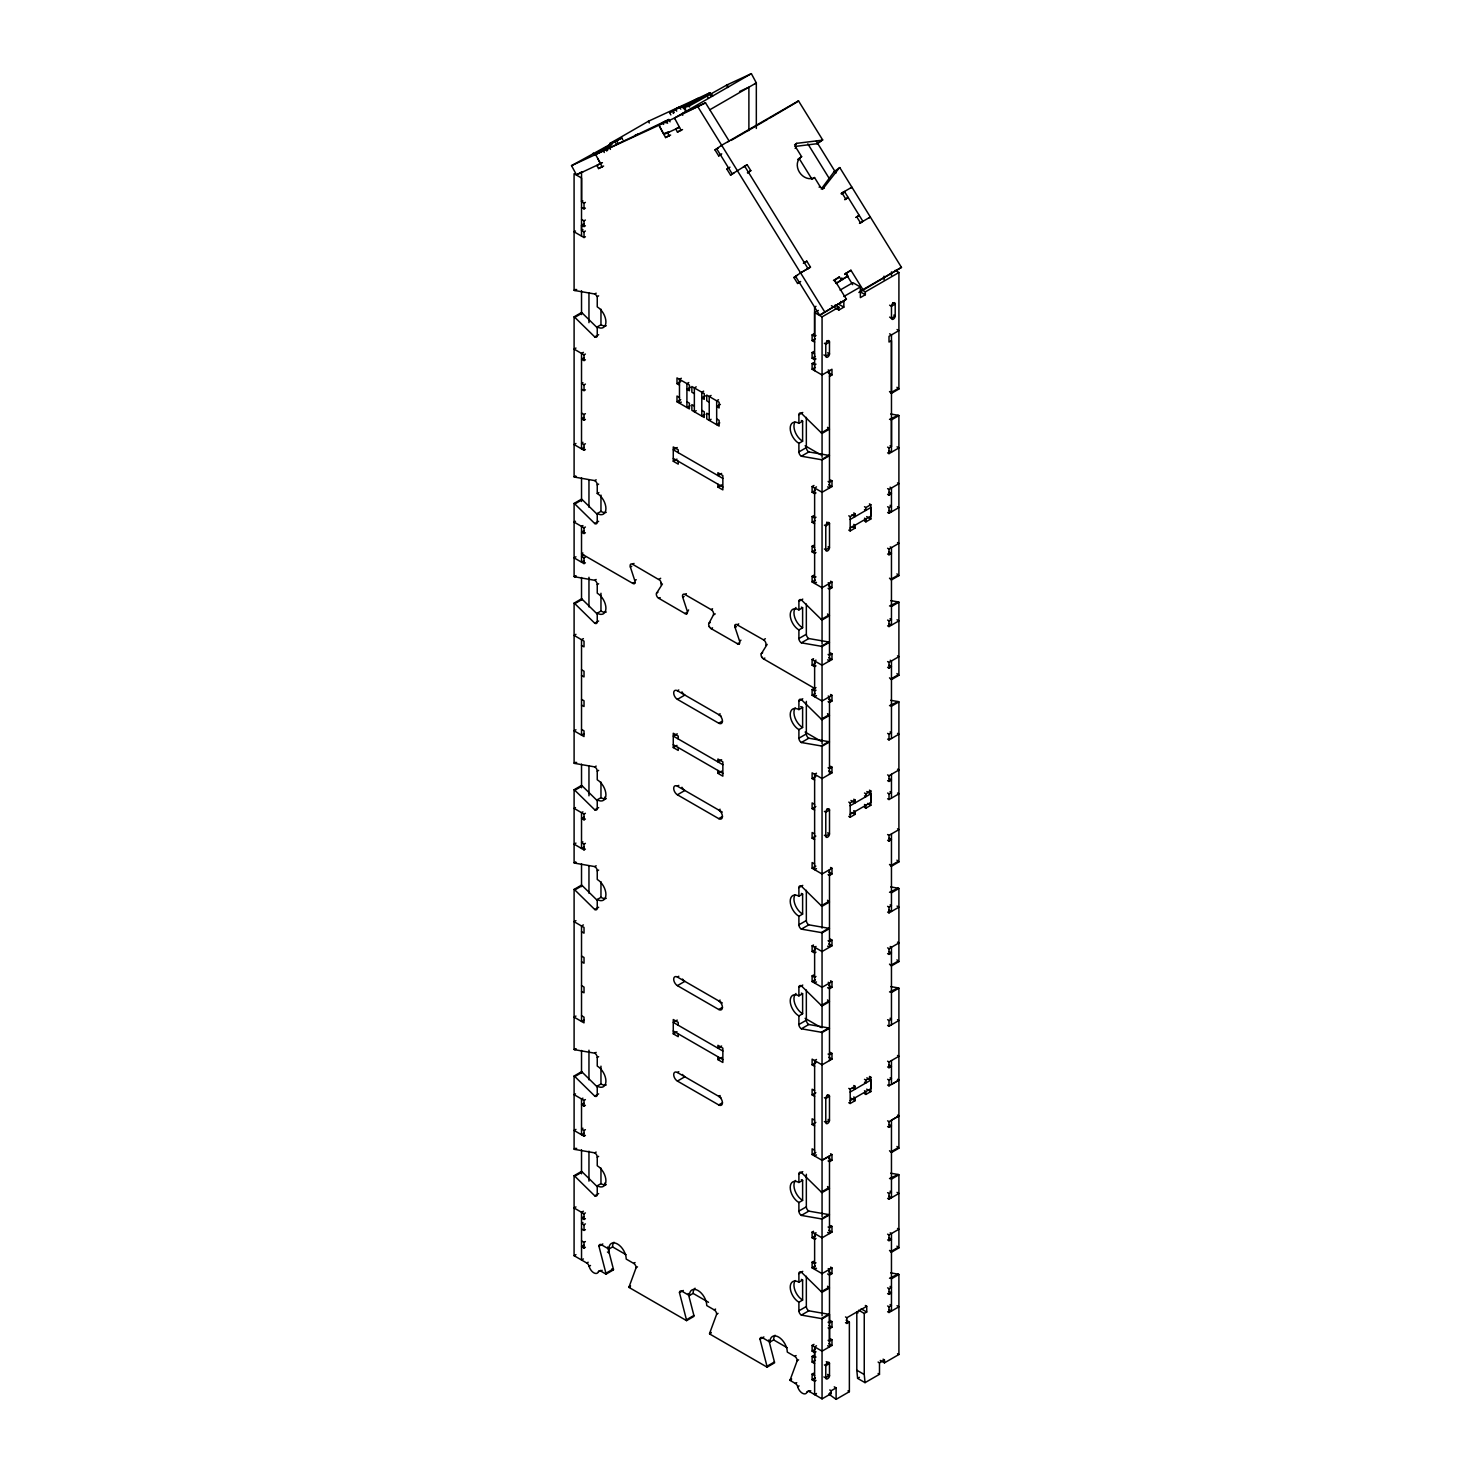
<?xml version="1.0" encoding="UTF-8"?>
<svg xmlns="http://www.w3.org/2000/svg" width="1473" height="1473" viewBox="0 0 1473 1473"><rect width="100%" height="100%" fill="white"/><g stroke="black" fill="none" stroke-linecap="round" stroke-linejoin="round"><path stroke-width="1.5" d="M597.209 1186.612L582.258 1171.937A3.498 2.025 60 0 0 581.54 1171.403L574.102 1175.693L574.083 1255.696L586.77 1263.024A3.498 2.025 60 0 1 589.108 1266.283A7.015 4.051 60 0 0 593.785 1272.801A7.015 4.051 60 0 0 598.461 1271.678A3.498 2.025 60 0 1 600.8 1271.125L602.181 1270.315M585.407 231.022L584.026 231.813L581.54 230.396L581.54 225.148L583.86 223.804M585.407 202.39L584.026 203.182L581.54 201.764L581.54 172.562L582.94 171.752M814.624 1363.556L812.12 1362.12L812.12 1356.394L814.606 1357.83L814.606 1352.582L815.987 1351.772M814.624 342.049L812.12 340.613L812.12 334.887L814.606 336.323L814.606 307.121L815.987 306.31M827.623 1345.77L829.483 1346.856L829.483 1314.542L822.044 1318.851L822.063 1398.871L831.159 1393.624L831.159 1390.77L836.112 1387.897L836.112 1399.35L828.673 1393.974M889.508 578.171L890.742 579.386A3.498 2.025 60 0 0 891.46 579.92L898.898 575.63L898.898 415.589L891.46 419.897L891.46 452.193L888.974 450.756M895.197 270.351L898.917 272.505L898.898 389.019L891.46 393.309L891.478 334.905L889.618 333.819M734.861 625.951L734.861 625.951A3.646 2.099 60 0 1 734.935 625.454L734.972 625.289M761.909 657.289A3.59 2.062 60 0 1 761.578 656.719L761.21 655.743A3.498 2.025 60 0 1 761.044 654.215L767.157 644.382M686.584 613.799A3.406 1.97 60 0 0 686.915 613.615L687.431 612.621A3.498 2.025 60 0 0 687.449 611.718L682.736 597.265A3.498 2.025 60 0 1 684.522 594.245L711.625 609.896A3.498 2.025 60 0 1 713.411 614.959L708.752 623.668A3.498 2.025 60 0 0 710.851 628.455L738.102 644.088A3.498 2.025 60 0 0 739.741 641.565L735.082 627.48A3.498 2.025 60 0 1 736.279 624.349L763.971 640.111A3.498 2.025 60 0 1 765.757 645.192M687.081 613.431L686.915 613.615A3.498 2.025 60 0 1 685.295 613.707L658.026 597.854A3.498 2.025 60 0 1 656.406 593.453L662.445 583.934M688.222 1293.478L693.893 1315.463A3.498 2.025 60 0 1 694.004 1316.346L686.565 1320.637L629.045 1287.439A3.498 2.025 60 0 1 629.137 1286.684L636.133 1267.664L637.514 1266.854M768.759 1339.97L774.43 1361.973A3.498 2.025 60 0 1 774.54 1362.838L767.102 1367.147L709.581 1333.93A3.498 2.025 60 0 1 709.673 1333.175L716.67 1314.174L718.051 1313.364M810.758 1390.733L809.377 1391.543A3.498 2.025 60 0 0 807.038 1392.114A7.015 4.051 60 0 1 802.362 1393.219A7.015 4.051 60 0 1 797.685 1386.701A3.498 2.025 60 0 0 795.346 1383.442L790.117 1380.422A3.498 2.025 60 0 1 790.228 1379.667L797.206 1360.665L798.605 1359.855M634.881 582.977L634.734 583.198A3.462 2.007 60 0 1 634.108 583.621M821.234 189.06L834.16 171.641A3.498 2.854 54.8 0 1 834.786 171.107M822.505 189.354L839.131 168.125A3.498 2.854 54.8 0 1 839.776 167.591L901.476 267.386L860.361 291.746M722.101 144.98L715.013 149.915L718.695 155.88L721.733 153.892M732.652 173.63L730.571 175.103L726.889 169.137L728.546 167.959M727.828 141.831L729.08 140.948L705.512 102.834L681.944 113.734L682.772 115.281M796.009 102.631L769.514 118.245M796.322 102.41L798.495 100.864L822.671 139.935L817.681 143.452A3.498 2.854 54.8 0 1 816.907 143.728L794.904 146.471M743.405 167.001L744.638 166.118L807.977 268.528L806.725 269.412M744.638 166.449L747.124 164.7L750.807 170.647L747.695 172.838M747.4 172.746L750.807 170.647M794.555 144.888L796.727 143.341L821.879 140.23A3.498 2.854 54.8 0 0 822.671 139.935M795.162 148.423L796.101 147.76A3.498 2.854 54.8 0 1 796.727 143.341M816.907 143.728L821.879 140.23M797.666 159.544A12.281 9.998 54.8 0 1 799.139 158.458L801.625 156.69L796.101 147.76M824.364 188.047A3.498 2.854 54.8 0 1 820.056 186.5L814.532 177.552L812.028 179.301L799.139 158.458M834.16 171.641L839.776 167.591M819.117 187.145L820.056 186.5M841.046 193.589L844.452 191.49L862.883 221.3L860.398 223.049M850.639 188.084L851.891 187.2L841.967 192.926L845.668 198.892L844.729 199.555M845.023 199.647L848.135 197.456L845.668 198.892M855.776 217.415L859.201 215.334L856.402 217.304M859.459 223.38L870.322 216.991L869.07 217.875M803.356 263.225L806.781 261.144L810.463 267.11L807.977 268.859M803.669 263.336L806.781 261.144M800.649 281.49L797.593 283.46L793.91 277.513L800.999 272.56M797.593 283.46L799.25 282.3M833.479 280.459L839.371 276.942L841.212 279.925L836.241 283.442L834.51 280.643M834.399 280.459L839.371 276.942M844.747 274.015L850.934 270.259L862.92 289.629L858.869 292.483M844.729 274.494L850.934 270.259M836.241 283.442L847.822 276.114L845.981 273.131M795.567 276.335L819.632 315.259L846.386 299.185L834.418 279.815M819.632 315.259L846.386 299.185M721.218 145.532L798.495 100.864M800.134 273.113L810.463 267.11M711.33 95.045L710.096 92.725L682.92 107.897L689.806 105.688L727.202 84.826L751.359 73.65L756.33 82.911L756.33 128.464M802.859 271.492L801.938 272.026M804.718 270.406L803.798 270.94M806.578 269.338L805.657 269.872M673.345 113.458L672.572 110.88M674.431 109.812L673.492 110.346M676.291 108.726L675.352 109.278M678.151 107.658L677.212 108.192M602.439 162.693L576.495 174.882L571.524 165.639L621.809 137.983L622.748 139.714M611.166 146.398L609.84 143.525L648.378 121.265L710.096 92.725M595.865 153.358L612.381 143.802M603.635 166.044L602.236 166.854L595.589 154.499L668.852 119.497L670.086 121.817M609.196 147.079L606.729 148.515L607.649 150.246M670.859 114.894L669.626 112.574L679.55 106.848L680.784 109.168M669.626 112.574L675.794 109.444L676.715 111.175M685.608 108.081L684.356 105.761L686.841 104.325L688.094 106.645M684.356 105.761L697.963 98.341L698.902 100.072M665.906 121.191L667.619 123.235M670.638 135.056L665.575 137.56L658.928 125.223L668.852 119.497M751.359 73.65L674.505 118.024L571.524 165.639M576.495 174.882L581.945 171.752M601.536 162.785L596.896 165.473L598.554 168.548L602.236 166.854M682.533 129.569L681.134 130.361L674.505 118.024L705.512 102.834M598.554 168.548L601.794 166.67M663.494 133.712L668.245 131.981M668.981 131.962L667.6 132.773L669.258 135.866M678.574 127.378L675.794 128.98L677.451 132.073L681.134 130.361M709.894 109.72L756.33 82.911L754.82 83.611M665.575 137.56L669.294 135.424M677.451 132.073L681.17 129.919M581.54 201.764L582.94 200.954M581.522 207.472L584.026 208.908L585.407 208.116M581.522 219.403L584.026 220.84L585.407 220.048M731.068 140.432L767.912 119.166M715.013 149.915L718.253 148.037M575.501 231.022L574.102 231.813L584.026 237.54L585.407 236.748M581.54 225.148L584.026 226.566L585.407 225.774M581.54 230.396L582.94 229.585M718.695 155.88L721.015 154.536M726.889 169.137L729.945 167.167M747.124 164.7L732.228 173.924L716.67 148.755M730.571 175.103L734.088 172.857M581.522 236.103L581.522 177.994L574.083 173.704L574.102 290.255L575.501 289.445M574.102 290.255A3.498 2.025 60 0 0 574.82 290.531L576.679 289.463M574.82 290.531L594.761 293.992L596.16 293.182M597.209 327.743L582.258 313.068A3.498 2.025 60 0 0 581.54 312.534L574.102 316.824A3.498 2.025 60 0 1 574.82 317.358L594.761 336.93A3.498 2.025 60 0 0 597.246 335.513L597.246 326.914A12.281 7.089 60 0 0 605.919 321.906A12.281 7.089 60 0 0 597.246 306.881L597.246 296.644L598.646 295.834M574.82 317.358L582.258 313.068M597.246 326.914L600.966 324.778A12.281 7.089 60 0 0 606.268 325.736M841.543 194.031L845.263 191.877M575.943 348.033L574.083 349.119L584.026 354.846L585.407 354.054M594.761 336.93L598.646 334.702M583.382 352.342L581.522 353.41L581.522 448.842L583.989 447.405M583.86 357.81L581.54 359.154L584.026 360.572L585.407 359.78M582.94 382.685L581.54 383.477L584.026 384.913L585.407 384.103M581.54 389.203L584.026 390.64L585.407 389.829M793.91 277.513L797.427 275.267M581.54 413.066L584.026 414.502L585.407 413.692M583.86 417.448L581.54 418.792L584.026 420.228L585.407 419.418M841.212 279.925L847.822 276.114M681.336 378.266L679.476 379.334L679.476 403.197L681.336 402.111M690.634 387.215L686.915 389.351L689.401 390.787L689.401 385.061L676.991 377.898L676.991 383.624L680.71 381.489M840.07 290.107L852.922 282.687L860.361 286.977L860.361 297.62L865.332 294.747L865.332 291.893L898.917 272.505M575.943 443.465L574.083 444.551L584.026 450.278L585.407 449.486M582.94 442.323L581.54 443.134L584.026 444.551L585.407 443.76M688.775 382.557L686.915 383.624L686.915 407.487L690.008 405.701M814.624 370.68L814.624 312.571L818.362 310.416M843.845 296.515L860.361 286.977M862.92 289.629L901.476 267.386M696.213 386.847L694.354 387.933L694.354 411.777L696.213 410.709M814.624 312.571L822.063 316.879L838.874 307.157L838.874 310.03L843.845 307.157L843.845 300.768M679.476 397.471L676.991 396.034L676.991 401.761L680.71 399.606M703.652 391.137L701.792 392.223L701.792 416.067L704.886 414.281M705.512 395.795L701.792 397.949L704.26 399.367L704.26 393.641L691.868 386.497L691.868 392.223L694.354 393.641M812.12 334.887L813.98 333.8M711.091 395.445L709.231 396.513L709.231 420.376L711.091 419.289M814.606 336.323L815.987 335.513M574.102 316.824L574.102 476.865L575.501 476.055M574.102 476.865A3.498 2.025 60 0 0 574.82 477.142L576.201 476.35M812.12 340.613L815.379 338.735M718.529 399.735L716.67 400.803L716.67 424.666L719.763 422.88M720.389 404.394L716.67 406.53L719.137 407.966L719.137 402.239L706.745 395.077L706.745 400.803L709.231 402.239M815.987 358.896L814.606 359.688L812.12 358.27L812.12 352.544L813.98 351.458M574.82 477.142L594.761 480.603L596.16 479.793M812.12 358.27L815.379 356.392M597.209 514.353L582.258 499.678A3.498 2.025 60 0 0 581.54 499.144L574.102 503.435A3.498 2.025 60 0 1 574.82 503.969L594.761 523.541A3.498 2.025 60 0 0 597.246 522.123L597.246 513.525A12.281 7.089 60 0 0 605.919 508.516A12.281 7.089 60 0 0 597.246 493.492L597.246 484.893L598.646 484.101M829.502 376.407L831.969 374.971L831.969 369.244L822.044 374.971L812.12 369.244L812.12 363.518L813.519 362.708M829.502 353.851A2.633 1.51 -60 0 1 827.642 357.074A2.633 1.51 -60 0 1 825.782 356.006L825.782 344.074A2.633 1.51 -60 0 1 827.642 340.852A2.633 1.51 -60 0 1 829.502 341.92L829.465 353.962L825.764 356.116L823.923 354.919M891.478 318.205L895.197 316.051L895.197 303.99A2.633 1.51 -60 0 0 893.338 302.922A2.633 1.51 -60 0 0 891.478 306.145L891.478 318.205L889.618 317.118M815.987 364.144L814.606 364.936L812.12 363.518M574.82 503.969L582.258 499.678M597.246 493.492L598.867 492.553M812.12 369.244L815.379 367.366M677.249 447.516L673.271 449.799L722.856 478.43M678.243 452.671L678.243 449.799L673.271 446.945L673.271 461.252L676.991 459.116M575.501 521.295L574.083 522.086L584.026 527.813L585.407 527.021M597.246 513.525L600.966 511.389A12.281 7.089 60 0 0 606.268 512.346M582.921 525.566L581.522 526.377L581.522 562.17L583.989 560.734M594.761 523.541L598.646 521.313M583.86 530.777L581.54 532.121L584.026 533.539L585.407 532.747M801.367 456.225L808.806 451.935L828.765 455.378A3.517 2.025 60 0 1 829.483 455.673L822.044 459.963A3.517 2.025 60 0 0 821.326 459.686L801.367 456.225A3.498 2.025 60 0 1 798.9 451.935L798.9 443.336A12.281 7.089 60 0 1 790.209 428.312A12.281 7.089 60 0 1 798.9 423.303L798.9 414.705L802.767 412.477M798.9 423.303L802.619 421.149L802.619 441.2L798.9 443.336M575.943 556.794L574.083 557.862L584.026 563.607L585.407 562.796M582.94 553.019L581.54 553.83L632.93 583.474A3.498 2.025 60 0 0 635.084 581.504L630.37 567.031A3.498 2.025 60 0 1 632.156 564.012L659.867 580.233A3.498 2.025 60 0 1 661.046 584.744M721.623 473.422L717.903 475.576L717.903 472.704L722.856 475.576L722.856 489.883L717.903 487.029L717.903 484.157M583.86 555.1L581.54 556.444L584.026 557.88L585.407 557.07M717.903 487.029L721.623 484.875M821.326 432.859L828.765 428.569A3.498 2.025 60 0 0 829.483 429.103L822.044 433.393A3.498 2.025 60 0 1 821.326 432.859L801.367 413.287A3.498 2.025 60 0 0 798.9 414.705M889.508 391.56L890.742 392.775L898.18 388.485A3.498 2.025 60 0 0 898.898 389.019M574.102 503.435L574.102 576.532L575.501 575.74M574.102 576.532A3.498 2.025 60 0 0 574.82 576.827L576.201 576.017M798.9 451.935L806.339 447.626L806.339 417.393M574.82 576.827L594.761 580.288L596.16 579.478M597.209 614.038L582.258 599.345A3.498 2.025 60 0 0 581.54 598.83L574.102 603.12A3.498 2.025 60 0 1 574.82 603.654L594.761 623.226A3.498 2.025 60 0 0 597.246 621.79L597.246 613.21A12.281 7.089 60 0 0 605.919 608.202A12.281 7.089 60 0 0 597.246 593.177L597.246 584.578L598.646 583.768M632.617 564.233L634.016 563.423M630.37 567.031L631.77 566.221M821.326 459.686L828.765 455.378M889.508 419.382L898.18 415.312A3.517 2.025 60 0 1 898.898 415.589M574.82 603.654L582.258 599.345M634.881 580.528L636.262 579.718M632.635 583.326L634.034 582.516M815.987 492.903L814.606 493.694L812.12 492.277L812.12 486.55L813.98 485.464M597.246 613.21L600.966 611.056A12.281 7.089 60 0 0 606.268 612.031M816.484 486.919L814.624 487.986L814.624 583.418L816.484 582.351M658.818 579.349L660.677 578.281M812.12 492.277L815.379 490.399M812.12 486.55L822.063 492.277L831.969 486.55L831.969 480.824L829.502 482.26L828.102 481.45M887.611 447.111L889.011 447.902L891.478 446.485L891.478 340.631L889.011 342.049L889.011 336.323L898.917 330.596L897.057 329.529M575.943 634.329L574.083 635.397L584.026 641.142L584.026 646.868L581.54 645.432M594.761 623.226L598.646 620.998M887.611 452.837L889.011 453.629L898.917 447.902L897.039 446.816M656.553 593.048L657.952 592.238M583.382 638.619L581.522 639.705L581.522 735.137L583.989 733.701M658.799 598.425L660.18 597.615M814.606 523.762L812.12 522.326L812.12 516.6L813.519 515.808M815.987 517.226L814.606 518.036L812.12 516.6M684.963 594.448L686.363 593.656M812.12 522.326L815.379 520.448M682.736 597.265L684.135 596.455M887.611 488.613L889.011 489.423L898.917 483.696L897.499 482.886M688.628 609.951L687.449 611.718M848.779 515.808L850.179 516.618L855.132 513.746L855.132 516.618L851.873 514.721M864.485 506.73L865.885 507.541L870.838 504.687L870.838 518.993L865.885 521.865L864.485 521.055M887.611 494.339L889.011 495.149L891.478 493.713L889.158 492.369M684.982 613.56L686.381 612.75M850.142 519.472L870.801 507.541L870.801 516.121L850.142 528.052M815.987 552.541L814.606 553.351L812.12 551.915L812.12 546.188L813.519 545.378M711.164 609.583L712.564 608.772M812.12 551.915L815.379 550.037M887.611 506.749L889.011 507.559L891.478 506.123L890.079 505.313M848.779 530.114L850.179 530.924L855.132 528.052L855.132 525.198L853.732 524.388M887.611 512.475L889.011 513.285L898.917 507.559L897.499 506.73M713.411 614.959L715.27 613.891M708.918 623.263L710.299 622.471M711.146 628.658L712.545 627.848M822.063 587.709L812.12 581.982L812.12 576.256L813.98 575.17M815.987 576.882L814.606 577.674L812.12 576.256M737.329 624.681L738.728 623.871M812.12 581.982L815.379 580.104M735.082 627.48L736.482 626.669M575.943 729.761L574.083 730.829L584.026 736.574L584.026 730.847L581.54 729.411M801.367 642.836L808.806 638.546L828.765 641.989A3.498 2.025 60 0 1 829.483 642.283L822.044 646.573A3.498 2.025 60 0 0 821.326 646.297L801.367 642.836A3.498 2.025 60 0 1 798.9 638.546L798.9 629.947A12.281 7.089 60 0 1 790.228 614.922A12.281 7.089 60 0 1 798.9 609.914L798.9 601.315L802.767 599.088M822.044 587.709L831.969 581.982L831.969 587.709L829.502 589.145L828.102 588.335M887.611 548.269L889.011 549.061L898.917 543.334L897.517 542.543M739.575 640.976L740.974 640.166M887.611 553.995L889.011 554.787L891.478 553.369L889.158 552.025M737.347 643.775L738.746 642.965M798.9 609.914L802.619 607.76L802.619 627.811L798.9 629.947M763.53 639.798L765.389 638.73M720.131 713.816L718.732 714.626A5.266 3.038 60 0 1 722.451 721.07L718.732 723.206L677.414 699.362A5.266 3.038 60 0 1 673.695 692.918A5.266 3.038 60 0 1 677.414 690.763L678.795 689.953M677.414 699.362L684.853 695.053A5.266 3.038 60 0 1 681.962 691.813M761.265 653.496L762.664 652.686M821.326 619.47L828.765 615.18A3.498 2.025 60 0 0 829.483 615.714L822.044 620.004A3.498 2.025 60 0 1 821.326 619.47L801.367 599.898A3.498 2.025 60 0 0 798.9 601.315M890.742 579.386L898.18 575.096A3.498 2.025 60 0 0 898.898 575.63M574.102 603.12L574.102 763.143L575.501 762.351M574.102 763.143A3.498 2.025 60 0 0 574.82 763.437L576.679 762.37M761.578 656.719A3.498 2.025 60 0 0 763.198 658.689L764.892 658.081M798.9 638.546L806.339 634.255L806.339 604.004M574.82 763.437L594.761 766.899L596.16 766.089M597.209 800.649L582.258 785.956A3.498 2.025 60 0 0 581.54 785.44L574.102 789.731A3.498 2.025 60 0 1 574.82 790.264L594.761 809.837A3.498 2.025 60 0 0 597.246 808.401L597.246 799.821A12.281 7.089 60 0 0 605.919 794.812A12.281 7.089 60 0 0 597.246 779.788L597.246 771.189L598.646 770.379M821.326 646.297L828.765 641.989M889.508 605.992L898.18 601.923A3.498 2.025 60 0 1 898.898 602.199L898.898 675.315L891.46 679.605A3.498 2.025 60 0 1 890.742 679.071L889.508 677.856M898.898 602.199L891.46 606.508A3.498 2.025 60 0 0 890.742 606.213M574.82 790.264L582.258 785.956M677.249 733.812L673.271 736.095L673.271 747.548L678.243 750.42L678.243 747.548M815.987 665.87L814.606 666.661L812.12 665.244L812.12 659.517L813.519 658.707M816.024 660.143L814.624 660.954L814.624 696.747L816.484 695.679M812.12 665.244L815.379 663.366M812.12 659.517L822.063 665.244L831.969 659.517L831.969 653.809L829.502 655.227L828.102 654.435M887.611 620.078L889.011 620.87L891.478 619.452L890.079 618.642M673.271 747.548L676.991 745.393M575.501 807.572L574.083 808.382L584.026 814.109L585.407 813.299M887.611 625.804L889.011 626.596L898.917 620.87L897.039 619.783M597.246 799.821L600.966 797.666A12.281 7.089 60 0 0 606.268 798.642M582.921 811.862L581.522 812.673L581.522 848.448L583.989 847.03M594.761 809.837L598.646 807.609M583.86 817.073L581.54 818.399L584.026 819.835L585.407 819.025M828.102 701.664L829.502 702.474L831.969 701.038L831.969 695.311L822.044 701.019L812.12 695.293L812.12 689.567L813.98 688.499M815.987 687.578L814.606 688.388L763.511 658.873M815.987 690.193L814.606 691.003L812.12 689.567M801.367 742.521L808.806 738.212L828.765 741.674A3.498 2.025 60 0 1 829.483 741.969L822.044 746.259A3.498 2.025 60 0 0 821.326 745.964L801.367 742.521A3.498 2.025 60 0 1 798.9 738.212L798.9 729.632A12.281 7.089 60 0 1 790.228 714.608A12.281 7.089 60 0 1 798.9 709.599L798.9 701.001L802.767 698.773M812.12 695.293L815.379 693.415M798.9 709.599L802.619 707.445L802.619 727.478L798.9 729.632M575.943 843.09L574.083 844.158L584.026 849.903L585.407 849.092M887.611 661.58L889.011 662.39L898.917 656.663L897.517 655.853M721.623 759.718L717.903 761.854L717.903 759L722.856 761.854L722.856 776.179L717.903 773.307L717.903 770.453M720.131 809.248L718.732 810.058A5.266 3.038 60 0 1 722.451 816.502L718.732 818.638L677.414 794.794A5.266 3.038 60 0 1 673.695 788.35A5.266 3.038 60 0 1 677.414 786.195L678.795 785.385M582.94 841.93L581.54 842.74L584.026 844.176L585.407 843.366M887.611 667.306L889.011 668.116L891.478 666.68L889.158 665.336M677.414 794.794L684.853 790.485A5.266 3.038 60 0 1 681.962 787.245M717.903 773.307L721.623 771.171M821.326 719.155L828.765 714.865A3.498 2.025 60 0 0 829.483 715.381L822.044 719.689A3.498 2.025 60 0 1 821.326 719.155L801.367 699.565A3.498 2.025 60 0 0 798.9 701.001M890.742 679.071L898.18 674.781A3.498 2.025 60 0 0 898.898 675.315M574.102 789.731L574.102 862.828L575.501 862.018M574.102 862.828A3.498 2.025 60 0 0 574.82 863.123L576.201 862.313M798.9 738.212L806.339 733.922L806.339 701.369M574.82 863.123L594.761 866.584L596.16 865.774M597.209 900.334L582.258 885.641A3.498 2.025 60 0 0 581.54 885.107L574.102 889.416A3.498 2.025 60 0 1 574.82 889.931L594.761 909.522A3.498 2.025 60 0 0 597.246 908.086L597.246 899.506A12.281 7.089 60 0 0 605.919 894.498A12.281 7.089 60 0 0 597.246 879.455L597.246 870.874L598.646 870.064M821.326 745.964L828.765 741.674M889.508 705.677L898.18 701.59A3.498 2.025 60 0 1 898.898 701.885L898.898 861.926L891.46 866.216A3.498 2.025 60 0 1 890.742 865.682L889.508 864.467M898.898 701.885L891.46 706.175A3.498 2.025 60 0 0 890.742 705.898M574.82 889.931L582.258 885.641M597.246 899.506L600.966 897.352A12.281 7.089 60 0 0 606.268 898.327M816.484 773.215L814.624 774.282L814.624 869.714L816.484 868.647M830.588 766.31L831.969 767.12L831.969 772.846L822.044 778.554L812.12 772.828L812.12 778.554L815.839 776.418M831.969 767.12L829.502 768.556L828.102 767.746M887.611 733.388L889.011 734.198L891.478 732.762L890.079 731.971M594.761 909.522L598.646 907.276M575.943 920.625L574.083 921.693L584.026 927.438L584.026 933.164L581.54 931.728M887.611 739.115L889.011 739.925L898.917 734.198L897.517 733.388M583.382 924.915L581.522 925.983L581.522 1021.415L583.989 1019.997M814.606 804.332L812.12 802.895L812.12 808.622L815.839 806.467M887.611 774.908L889.011 775.719L898.917 769.992L897.517 769.182M848.779 802.104L850.179 802.895L855.132 800.042L855.132 802.895L850.952 800.483M864.485 793.026L865.885 793.837L870.838 790.964L870.838 805.289L865.885 808.143L864.485 807.351M887.611 780.635L889.011 781.445L891.478 780.009L889.158 778.665M850.142 805.768L870.801 793.837L870.801 802.417L850.142 814.348M814.606 833.921L812.12 832.484L812.12 838.211L815.839 836.056M887.611 793.045L889.011 793.837L891.478 792.419L890.079 791.609M848.779 816.41L850.179 817.22L855.132 814.348L855.132 811.494L853.732 810.684M887.611 798.771L889.011 799.563L898.917 793.837L897.517 793.045M828.102 874.631L829.502 875.441L831.969 874.005L831.969 868.278L822.044 873.986L812.12 868.26L815.839 866.124M575.943 1016.057L574.083 1017.125L584.026 1022.87L584.026 1017.143L581.54 1015.707M801.367 929.132L808.806 924.823L828.765 928.285A3.498 2.025 60 0 1 829.483 928.579L822.044 932.869A3.498 2.025 60 0 0 821.326 932.575L801.367 929.132A3.498 2.025 60 0 1 798.9 924.823L798.9 916.243A12.281 7.089 60 0 1 790.228 901.218A12.281 7.089 60 0 1 798.9 896.21L798.9 887.611L802.767 885.383M887.611 834.547L889.011 835.357L898.917 829.63L897.517 828.82M887.611 840.273L889.011 841.083L891.478 839.647L889.158 838.303M798.9 896.21L802.619 894.056L802.619 914.089L798.9 916.243M720.131 1000.112L718.732 1000.922A5.266 3.038 60 0 1 722.451 1007.366L718.732 1009.502L677.414 985.64A5.266 3.038 60 0 1 673.695 979.214A5.266 3.038 60 0 1 677.414 977.059L678.795 976.249M677.414 985.64L684.853 981.349A5.266 3.038 60 0 1 682.496 979.048M821.326 905.766L828.765 901.476A3.498 2.025 60 0 0 829.483 901.992L822.044 906.3A3.498 2.025 60 0 1 821.326 905.766L801.367 886.175A3.498 2.025 60 0 0 798.9 887.611M890.742 865.682L898.18 861.392A3.498 2.025 60 0 0 898.898 861.926M574.102 889.416L574.102 1049.439L575.501 1048.629M574.102 1049.439A3.498 2.025 60 0 0 574.82 1049.733L576.201 1048.923M798.9 924.823L806.339 920.533L806.339 890.3M574.82 1049.733L594.761 1053.195L596.16 1052.385M597.209 1086.945L582.258 1072.252A3.498 2.025 60 0 0 581.54 1071.718L574.102 1076.026A3.498 2.025 60 0 1 574.82 1076.542L594.761 1096.133A3.498 2.025 60 0 0 597.246 1094.697L597.246 1086.117A12.281 7.089 60 0 0 605.919 1081.108A12.281 7.089 60 0 0 597.246 1066.065L597.246 1057.485L598.646 1056.675M821.326 932.575L828.765 928.285M889.508 892.288L898.18 888.201A3.498 2.025 60 0 1 898.898 888.495L898.898 961.593L891.46 965.901A3.498 2.025 60 0 1 890.742 965.367L889.508 964.134M898.898 888.495L891.46 892.785A3.498 2.025 60 0 0 890.742 892.509M574.82 1076.542L582.258 1072.252M677.249 1020.089L673.271 1022.391L673.271 1033.843L678.243 1036.697L678.243 1033.843M815.987 952.147L814.606 952.957L812.12 951.521L812.12 945.795L813.519 945.003M816.024 946.439L814.624 947.249L814.624 983.043L816.484 981.957M812.12 951.521L815.379 949.643M812.12 945.795L822.063 951.54L831.969 945.813L831.969 940.087L829.502 941.523L828.102 940.713M887.611 906.355L889.011 907.165L891.478 905.729L890.079 904.938M673.271 1033.843L676.991 1031.689M575.501 1093.868L574.083 1094.66L584.026 1100.405L585.407 1099.595M887.611 912.082L889.011 912.892L898.917 907.165L897.039 906.079M597.246 1086.117L600.966 1083.962A12.281 7.089 60 0 0 606.268 1084.938M582.921 1098.158L581.522 1098.95L581.522 1134.744L583.989 1133.308M594.761 1096.133L598.646 1093.887M583.86 1103.351L581.54 1104.695L584.026 1106.131L585.407 1105.321M827.642 987.683L829.502 988.77L831.969 987.333L831.969 981.607L822.044 987.315L812.12 981.589L812.12 975.863L813.519 975.052M815.987 976.489L814.606 977.299L812.12 975.863M801.367 1028.798L808.806 1024.508L828.765 1027.97A3.498 2.025 60 0 1 829.483 1028.264L822.044 1032.555A3.498 2.025 60 0 0 821.326 1032.26L801.367 1028.798A3.498 2.025 60 0 1 798.9 1024.508L798.9 1015.928A12.281 7.089 60 0 1 790.228 1000.885A12.281 7.089 60 0 1 798.9 995.877L798.9 987.297L802.767 985.05M812.12 981.589L815.379 979.711M798.9 995.877L802.619 993.741L802.619 1013.774L798.9 1015.928M575.943 1129.386L574.083 1130.454L584.026 1136.18L585.407 1135.388M887.611 947.875L889.011 948.686L898.917 942.959L897.517 942.149M721.623 1046.014L717.903 1048.15L717.903 1045.296L722.856 1048.15L722.856 1062.475L717.903 1059.603L717.903 1056.749M720.131 1095.544L718.732 1096.354A5.266 3.038 60 0 1 722.451 1102.78L718.732 1104.934L677.414 1081.072A5.266 3.038 60 0 1 673.695 1074.627A5.266 3.038 60 0 1 677.414 1072.491L678.795 1071.681M582.94 1128.226L581.54 1129.036L584.026 1130.472L585.407 1129.662M887.611 953.602L889.011 954.412L891.478 952.976L889.158 951.632M677.414 1081.072L684.853 1076.781A5.266 3.038 60 0 1 682.496 1074.461M717.903 1059.603L721.623 1057.467M821.326 1005.451L828.765 1001.143A3.498 2.025 60 0 0 829.483 1001.677L822.044 1005.967A3.498 2.025 60 0 1 821.326 1005.451L801.367 985.86A3.498 2.025 60 0 0 798.9 987.297M890.742 965.367L898.18 961.077A3.498 2.025 60 0 0 898.898 961.593M574.102 1076.026L574.102 1149.124L575.501 1148.314M574.102 1149.124A3.498 2.025 60 0 0 574.82 1149.419L576.679 1148.332M798.9 1024.508L806.339 1020.218L806.339 989.985M574.82 1149.419L594.761 1152.862L596.16 1152.07M574.102 1175.693A3.498 2.025 60 0 1 574.82 1176.227L594.761 1195.818A3.498 2.025 60 0 0 597.246 1194.382L597.246 1185.783A12.281 7.089 60 0 0 605.919 1180.775A12.281 7.089 60 0 0 597.246 1165.751L597.246 1157.17L598.646 1156.36M821.326 1032.26L828.765 1027.97M889.508 991.973L898.18 987.886A3.498 2.025 60 0 1 898.898 988.18L898.898 1148.204L891.46 1152.512A3.498 2.025 60 0 1 890.742 1151.978L889.508 1150.744M898.898 988.18L891.46 992.471A3.498 2.025 60 0 0 890.742 992.176M574.82 1176.227L582.258 1171.937M597.246 1185.783L600.966 1183.648A12.281 7.089 60 0 0 606.268 1184.623M816.484 1059.492L814.624 1060.578L814.624 1156.01L816.484 1154.924M830.109 1052.348L831.969 1053.416L831.969 1059.142L822.044 1064.85L812.12 1059.124L812.12 1064.85L815.839 1062.714M831.969 1053.416L829.502 1054.852L828.102 1054.042M887.611 1019.684L889.011 1020.494L891.478 1019.058L890.079 1018.248M594.761 1195.818L598.646 1193.572M575.943 1206.921L574.083 1207.989L584.026 1213.734L585.407 1212.923M887.611 1025.411L889.011 1026.221L898.917 1020.494L897.517 1019.684M583.382 1211.211L581.522 1212.279L581.54 1260.004L583.4 1258.936M583.86 1216.68L581.54 1218.024L584.026 1219.46L585.407 1218.65M582.94 1222.461L581.54 1223.271L584.026 1224.707L585.407 1223.897M814.606 1090.628L812.12 1089.191L812.12 1094.918L815.839 1092.763M581.522 1228.979L584.026 1230.434L585.407 1229.624M887.611 1061.204L889.011 1061.996L898.917 1056.27L897.517 1055.478M581.522 1240.91L584.026 1242.347L585.407 1241.555M848.779 1088.381L850.179 1089.191L855.132 1086.319L855.132 1089.191L852.351 1087.59M864.485 1079.322L865.885 1080.132L870.838 1077.26L870.838 1091.585L865.885 1094.439L864.485 1093.629M887.611 1066.931L889.011 1067.722L891.478 1066.305L889.158 1064.961M583.86 1245.311L581.54 1246.655L584.026 1248.073L585.407 1247.281M850.142 1092.045L870.801 1080.114L870.801 1088.713L850.142 1100.644M574.083 1255.696L575.943 1254.628M607.686 1246.987L613.357 1268.971A3.498 2.025 60 0 1 613.468 1269.855L606.029 1274.145A3.498 2.025 60 0 0 605.919 1273.261L598.94 1246.195L602.807 1243.967M814.606 1120.198L812.12 1118.78L812.12 1124.488L815.839 1122.352M887.611 1079.322L889.011 1080.132L891.478 1078.696L890.079 1077.905M848.779 1102.706L850.179 1103.498L855.132 1100.644L855.132 1097.772L853.732 1096.98M825.764 1122.352L829.483 1120.198L829.483 1096.354L825.764 1098.49L824.383 1097.698M897.517 1079.322L898.917 1080.132L891.46 1084.423L891.46 1060.56M887.611 1085.049L889.011 1085.859L898.917 1080.132M598.94 1246.195A3.498 2.025 60 0 1 601.426 1244.759L608.846 1249.067L612.565 1246.913A12.281 7.089 60 0 1 613.983 1242.255M586.77 1263.024L588.169 1262.232M589.108 1266.283L590.507 1265.491M598.461 1271.678L600.781 1270.352M605.919 1273.261L613.357 1268.971M828.102 1160.927L829.502 1161.737L831.969 1160.301L831.969 1154.574L822.063 1160.301L812.12 1154.556L815.839 1152.402M608.846 1249.067A12.281 7.089 60 0 1 617.537 1244.041A12.281 7.089 60 0 1 626.209 1259.084L633.648 1263.374L635.047 1262.564M822.044 1160.282L829.483 1155.992L829.483 1233.527L827.623 1232.459M898.898 1115.908L891.46 1120.198L891.46 1197.733L888.974 1196.315M801.367 1215.409L808.806 1211.119L828.765 1214.581A3.498 2.025 60 0 1 829.483 1214.875L822.044 1219.165A3.498 2.025 60 0 0 821.326 1218.871L801.367 1215.409A3.498 2.025 60 0 1 798.9 1211.119L798.9 1202.539A12.281 7.089 60 0 1 790.228 1187.496A12.281 7.089 60 0 1 798.9 1182.488L798.9 1173.907L802.767 1171.661M887.611 1120.843L889.011 1121.653L898.917 1115.926L897.517 1115.116M887.611 1126.569L889.011 1127.379L891.478 1125.943L889.158 1124.599M798.9 1182.488L802.619 1180.352L802.619 1200.385L798.9 1202.539M629.137 1286.684L630.536 1285.874M629.045 1287.439L630.444 1286.629M821.326 1192.062L828.765 1187.754A3.498 2.025 60 0 0 829.483 1188.288L822.044 1192.578A3.498 2.025 60 0 1 821.326 1192.062L801.367 1172.471A3.498 2.025 60 0 0 798.9 1173.907M890.742 1151.978L898.18 1147.688A3.498 2.025 60 0 0 898.898 1148.204M798.9 1211.119L806.339 1206.829L806.339 1174.257M686.565 1320.637A3.498 2.025 60 0 0 686.455 1319.771L679.476 1292.686L683.343 1290.458M821.326 1218.871L828.765 1214.581M889.508 1178.584L898.18 1174.497A3.498 2.025 60 0 1 898.898 1174.791L898.898 1247.889L891.46 1252.179A3.498 2.025 60 0 1 890.742 1251.663L889.508 1250.43M679.476 1292.686A3.498 2.025 60 0 1 681.962 1291.269L689.401 1295.559L693.102 1293.404A12.281 7.089 60 0 1 695.053 1288.212M898.898 1174.791L891.46 1179.081A3.498 2.025 60 0 0 890.742 1178.787M815.987 1238.443L814.606 1239.253L812.12 1237.817L812.12 1232.091L813.519 1231.281M816.024 1232.735L814.624 1233.545L814.624 1269.321L816.484 1268.253M812.12 1237.817L815.379 1235.939M812.12 1232.091L822.063 1237.836L831.969 1232.109L831.969 1226.383L829.502 1227.819L828.102 1227.009M887.611 1192.651L889.011 1193.461L891.478 1192.025L890.079 1191.215M887.611 1198.378L889.011 1199.188L898.917 1193.461L897.039 1192.375M686.455 1319.771L693.893 1315.463M689.401 1295.559A12.281 7.089 60 0 1 698.073 1290.551A12.281 7.089 60 0 1 706.745 1305.575L714.184 1309.865L715.583 1309.074M827.642 1273.979L829.502 1275.047L831.969 1273.629L831.969 1267.903L822.044 1273.611L812.12 1267.885L812.12 1262.158L813.519 1261.348M815.987 1262.784L814.606 1263.595L812.12 1262.158M822.044 1318.851A3.498 2.025 60 0 0 821.326 1318.556L801.367 1315.094A3.498 2.025 60 0 1 798.9 1310.804L798.9 1302.206A12.281 7.089 60 0 1 790.228 1287.181A12.281 7.089 60 0 1 798.9 1282.173L798.9 1273.593L802.767 1271.346M812.12 1267.885L815.379 1266.007M709.673 1333.175L711.072 1332.365M709.581 1333.93L710.98 1333.12M798.9 1282.173L802.619 1280.019L802.619 1300.07L798.9 1302.206M887.611 1234.171L889.011 1234.963L898.917 1229.237L897.517 1228.445M887.611 1239.898L889.011 1240.689L891.478 1239.272L889.158 1237.928M821.326 1291.729L828.765 1287.439A3.498 2.025 60 0 0 829.483 1287.973L822.044 1292.263A3.498 2.025 60 0 1 821.326 1291.729L801.367 1272.156A3.498 2.025 60 0 0 798.9 1273.593M890.742 1251.663L898.18 1247.355A3.498 2.025 60 0 0 898.898 1247.889M798.9 1310.804L806.339 1306.514L806.339 1276.262M767.102 1367.147A3.498 2.025 60 0 0 766.991 1366.263L760.013 1339.196L763.879 1336.95M801.367 1315.094L808.806 1310.804L828.765 1314.266A3.498 2.025 60 0 1 829.483 1314.542M760.013 1339.196A3.498 2.025 60 0 1 762.498 1337.76L769.937 1342.05L773.656 1339.914A12.281 7.089 60 0 1 775.056 1335.238M821.326 1318.556L828.765 1314.266M889.508 1278.251L898.18 1274.182A3.498 2.025 60 0 1 898.898 1274.476L898.917 1354.497L884.463 1362.856L880.265 1360.426M898.898 1274.476L891.46 1278.767A3.498 2.025 60 0 0 890.742 1278.472M828.102 1322.202L829.502 1323.012L831.969 1321.576L831.969 1327.302L829.502 1328.738L828.102 1327.928M887.611 1287.844L889.011 1288.654L891.478 1287.218L890.079 1286.408M845.502 1316.936L846.883 1317.727L866.732 1306.293L866.732 1312.02L864.246 1313.437L858.667 1310.215M887.611 1293.57L889.011 1294.38L891.478 1292.944L889.158 1291.6M766.991 1366.263L774.43 1361.973M845.502 1322.662L846.883 1323.454L849.369 1322.036L849.369 1391.69L836.112 1399.35M814.606 1352.582L812.12 1351.146L812.12 1345.42L813.98 1344.352M769.937 1342.05A12.281 7.089 60 0 1 778.609 1337.042A12.281 7.089 60 0 1 787.282 1352.067L794.72 1356.375L796.12 1355.565M816.484 1345.788L814.624 1346.856L814.624 1394.581L816.484 1393.495M812.12 1351.146L815.379 1349.268M828.102 1340.338L829.502 1341.13L831.969 1339.712L831.969 1345.438L822.044 1351.146L812.12 1345.42M887.611 1305.98L889.011 1306.79L891.478 1305.354L890.079 1304.544M812.12 1356.394L813.519 1355.583M887.611 1311.707L889.011 1312.517L898.917 1306.79L897.039 1305.704M814.606 1357.83L815.987 1357.02M812.12 1362.12L815.379 1360.242M790.228 1379.667L791.609 1378.857M790.117 1380.422L791.517 1379.63M795.346 1383.442L796.746 1382.65M815.987 1380.404L814.606 1381.214L812.12 1379.778L812.12 1374.051L813.519 1373.241M797.685 1386.701L799.084 1385.909M812.12 1379.778L815.379 1377.899M825.764 1377.623L829.483 1375.487L827.623 1374.401M807.038 1392.114L809.358 1390.77M814.606 1394.563L815.987 1393.753M878.111 1362.046L879.491 1362.856L884.463 1359.984L884.463 1362.856M856.807 1312.959L856.807 1370.221L857.599 1378.36L859.403 1377.31M857.599 1378.36L865.038 1382.65L879.491 1374.309L879.491 1362.856M674.965 117.748L674.91 118.797M671.946 111.23L690.524 102.631L691.353 104.178M681.999 106.572L680.618 107.216M609.84 143.525L621.809 137.983M610.245 144.667L608.404 145.514L610.448 149.381M606.986 148.386L603.028 150.209L604.28 152.529M634.697 135.571L638.656 133.73M739.575 91.51L748.892 87.202L748.892 130.6M663.9 134.485L679.476 127.286M890.705 414.005L898.18 415.312M890.705 600.616L898.18 601.923M890.705 700.301L898.18 701.59M890.705 886.912L898.18 888.201M890.705 986.597L898.18 987.886M890.705 1173.208L898.18 1174.497M890.705 1272.875L898.18 1274.182M892.877 302.646L895.197 303.99L891.478 306.274L889.618 305.187M861.613 289.739L865.332 291.893M859.753 291.525L865.332 294.747M893.798 315.112L895.197 315.922A2.633 1.51 -60 0 1 893.338 319.144A2.633 1.51 -60 0 1 891.478 318.076M838.266 303.935L843.845 307.157M835.154 305.021L838.874 307.157M831.435 305.721L838.874 310.03M826.997 340.613L829.465 342.049L825.764 344.185L824.383 343.264M827.642 352.784L829.465 353.962M812.12 352.544L814.624 353.98M828.231 369.962L829.465 370.662L829.483 487.968L827.623 486.9M828.249 372.835L831.969 374.971M890.079 445.675L891.478 446.485M890.06 487.176L891.46 487.986L891.46 511.831L889.14 510.487M805.123 445.767L820.903 454.881M676.991 383.624L679.476 385.061M830.588 480.032L831.969 480.824M869.438 503.876L870.838 504.687M686.915 401.761L689.401 403.197L689.401 408.923L676.991 401.761M694.354 406.051L691.868 404.633L691.868 410.341L704.26 417.503L704.26 411.777L701.792 410.341M709.231 414.649L706.745 413.213L706.745 418.94L719.137 426.102L719.137 420.376L716.67 418.94M828.728 484.672L831.969 486.55M864.485 509.603L865.885 510.413L865.885 507.541M866.658 516.581L870.838 518.993M864.485 518.183L865.885 518.993L865.885 521.865M853.732 512.935L855.132 513.746M890.226 546.906L891.46 547.625L891.46 625.16L888.974 623.723M852.351 526.45L855.132 528.052M826.684 522.16L829.502 523.78L829.502 547.643A2.633 1.51 -60 0 1 827.642 550.847A2.633 1.51 -60 0 1 825.782 549.779L824.383 548.969M824.383 525.125L825.782 525.916L825.782 549.779L829.483 547.625L828.084 546.814M673.271 458.398L722.856 487.029M673.271 461.252L678.243 464.124L678.243 461.252M812.12 546.188L814.606 547.625M830.588 581.191L831.969 581.982M828.231 582.7L829.483 583.4L829.483 660.935L827.623 659.867M828.728 585.831L831.969 587.709M890.226 660.235L891.46 660.954L891.46 738.489M830.588 652.999L831.969 653.809M828.728 657.639L831.969 659.517M830.588 694.501L831.969 695.311M828.231 696.011L829.483 696.729L829.483 774.264M828.728 699.159L831.969 701.038M805.123 732.063L820.903 741.177M869.438 790.172L870.838 790.964M866.824 791.535L870.801 793.837M828.728 770.968L831.969 772.846M864.485 795.899L865.885 796.69L865.885 793.837M677.414 690.763L720.997 715.933M867.579 803.411L870.838 805.289M864.485 804.479L865.885 805.289L865.885 808.143M853.732 799.231L855.132 800.042M812.12 778.554L814.606 779.99M851.873 812.47L855.132 814.348M827.182 808.732L829.502 810.076L829.502 833.921A2.633 1.51 -60 0 1 827.642 837.143A2.633 1.51 -60 0 1 825.782 836.075L824.383 835.265M581.54 669.773L584.026 671.209L584.026 676.936L581.54 675.499M824.383 811.402L825.782 812.212L825.782 836.075L829.483 833.921L827.642 832.853M812.12 808.622L814.606 810.058M722.856 764.726L673.271 736.095L673.271 733.241L678.243 736.095L678.243 738.967M673.271 744.694L722.856 773.307M581.54 699.362L584.026 700.78L584.026 706.506L581.54 705.088M812.12 838.211L814.606 839.628M830.588 867.468L831.969 868.278M814.606 863.97L812.12 862.534L812.12 868.26M828.728 872.126L831.969 874.005M677.414 786.195L722.304 812.12M888.974 910.019L891.46 911.456L891.46 833.921M890.226 946.513L891.46 947.231L891.46 1024.766M830.109 939.019L831.969 940.087M828.728 943.935L831.969 945.813M827.623 946.163L829.483 947.231L829.483 869.696M830.588 980.797L831.969 981.607M828.231 982.307L829.483 983.025L829.483 1060.56M828.728 985.455L831.969 987.333M805.123 1018.359L820.903 1027.454M869.438 1076.45L870.838 1077.26M866.824 1077.831L870.801 1080.114M828.728 1057.264L831.969 1059.142M864.485 1082.176L865.885 1082.986L865.885 1080.132M677.414 977.059L722.304 1002.966M866.658 1089.155L870.838 1091.585M864.485 1090.775L865.885 1091.585L865.885 1094.439M853.732 1085.527L855.132 1086.319M812.12 1064.85L814.606 1066.286M850.952 1098.232L855.132 1100.644M827.182 1095.01L829.502 1096.354A2.633 1.51 -60 0 0 827.642 1095.286A2.633 1.51 -60 0 0 825.782 1098.508L825.782 1122.371A2.633 1.51 -60 0 0 827.642 1123.439A2.633 1.51 -60 0 0 829.502 1120.216L828.102 1119.406M581.54 956.069L584.026 957.487L584.026 963.213L581.54 961.795M812.12 1094.918L814.606 1096.354M722.856 1051.022L673.271 1022.391L673.271 1019.519L678.243 1022.391L678.243 1025.245M673.271 1030.971L722.856 1059.603M824.383 1121.561L825.782 1122.371M581.54 985.64L584.026 987.076L584.026 992.802L581.54 991.366M812.12 1124.488L814.606 1125.924M830.588 1153.764L831.969 1154.574M814.606 1150.266L812.12 1148.83L812.12 1154.556M828.728 1158.422L831.969 1160.301M677.414 1072.491L720.997 1097.661M890.226 1232.809L891.46 1233.527L891.46 1311.062L888.974 1309.626M830.588 1225.573L831.969 1226.383M828.728 1230.231L831.969 1232.109M830.588 1267.093L831.969 1267.903M828.231 1268.603L829.483 1269.321L829.502 1323.012M828.728 1271.733L831.969 1273.629M865.332 1305.483L866.732 1306.293M861.153 1308.797L866.732 1312.02M856.715 1312.001L858.096 1312.793M846.11 1320.158L849.369 1322.036M897.517 1353.687L898.917 1354.497M830.109 1320.508L831.969 1321.576M828.728 1325.424L831.969 1327.302M883.064 1359.174L884.463 1359.984M830.588 1338.902L831.969 1339.712M828.728 1343.56L831.969 1345.438M878.111 1373.499L879.491 1374.309M856.807 1370.221L864.246 1374.512L865.038 1382.65M826.243 1361.678L829.502 1363.556A2.633 1.51 -60 0 0 827.642 1362.488A2.633 1.51 -60 0 0 825.782 1365.71L825.782 1377.992A2.007 1.16 -60 0 0 826.206 1378.894L826.629 1379.023A3.075 1.768 -60 0 0 828.802 1377.66L829.078 1377.255A2.007 1.16 -60 0 0 829.502 1375.837L829.483 1363.556L825.764 1365.692L824.383 1364.9M612.565 1246.913L626.08 1254.701M693.102 1293.404L708.531 1302.316M773.656 1339.914L787.153 1347.703M828.102 1375.045L829.502 1375.837M607.428 1252.013L608.828 1252.823L608.828 1248.533M823.923 1376.924L825.782 1377.992M847.969 1390.88L849.369 1391.69M812.12 1374.051L814.624 1375.487M834.252 1386.83L836.112 1387.897M829.759 1389.96L831.159 1390.77M829.759 1392.814L831.159 1393.624M611.829 1268.916L613.468 1269.855M600.8 1271.125L606.029 1274.145M809.377 1391.543L822.063 1398.871M896.947 387.27L898.18 388.485M827.513 427.336L828.765 428.569M896.947 573.881L898.18 575.096M896.947 673.548L898.18 674.781M827.513 613.965L828.765 615.18M827.513 713.632L828.765 714.865M896.947 860.158L898.18 861.392M896.947 959.844L898.18 961.077M827.513 900.242L828.765 901.476M827.513 999.928L828.765 1001.143M896.947 1146.454L898.18 1147.688M896.947 1246.14L898.18 1247.355M827.513 1186.538L828.765 1187.754M827.513 1286.224L828.765 1287.439M816.3 141.224L835.983 173.041M856.715 216.77L860.398 222.718M807.83 143.838L829.575 179.006M845.962 273.775L852.701 284.676M841.819 277.937L842.851 279.612M840.66 301.468L841.414 302.683M698.073 107.124L824.622 311.76M660.585 128.298L659.757 126.77M661.837 130.618L661.009 129.072M663.071 132.938L662.242 131.392M598.498 159.913L597.67 158.366M599.75 162.214L598.922 160.667M727.202 84.826L728.435 87.128M726.557 85.195L727.809 87.515M711.809 94.309L712.729 96.058M709.305 93.167L710.87 96.058M707.482 96.592L708.421 98.341M688.057 104.067L689.603 106.958M684.172 107.087L685.718 109.978M683.527 107.676L684.779 109.978M673.308 110.88L674.247 112.611M666.091 122.94L665.17 121.209L662.684 122.627L663.623 124.376M648.378 121.265L649.317 122.995M616.856 140.837L617.776 142.586M615.014 141.703L615.953 143.433M605.293 147.521L606.213 149.252M605.513 148.773L606.766 151.093M593.306 153.063L594.558 155.383M661.174 582.682L661.211 582.885A3.406 1.97 60 0 1 661.285 583.474L661.285 583.474M597.246 296.644L595.663 294.582A8.875 5.119 60 0 0 594.761 293.992M891.46 271.879L891.46 275.525M884.021 276.169L884.039 279.815M891.46 774.264L891.46 798.127M889.011 447.902L889.011 453.629M889.011 489.423L889.011 495.149M889.011 507.559L889.011 513.285M889.011 549.061L889.011 554.787M889.011 620.87L889.011 626.596M889.011 662.39L889.011 668.116M889.011 734.198L889.011 739.925M889.011 775.719L889.011 781.445M889.011 793.837L889.011 799.563M889.011 835.357L889.011 841.083M889.011 907.165L889.011 912.892M889.011 948.686L889.011 954.412M889.011 1020.494L889.011 1026.221M889.011 1061.996L889.011 1067.722M889.011 1080.132L889.011 1085.859M889.011 1121.653L889.011 1127.379M889.011 1193.461L889.011 1199.188M889.011 1234.963L889.011 1240.689M889.011 1288.654L889.011 1294.38M889.011 1306.79L889.011 1312.517M864.246 1313.437L864.246 1374.512M850.179 516.618L850.179 530.924M850.179 802.895L850.179 817.22M850.179 1089.191L850.179 1103.498M846.883 1317.727L846.883 1323.454M829.502 1328.738L829.502 1341.13M822.063 316.879L822.063 457.256M822.044 459.963L822.063 644.106M822.044 646.573L822.063 743.755M822.044 746.259L822.063 928.119M822.044 932.869L822.063 1027.767M822.044 1032.555L822.063 1216.68M822.044 1219.165L822.063 1315.72M604.685 797.132L604.685 799.471M604.685 1183.114L604.685 1185.434M600.966 309.183L600.966 324.778M600.966 495.094L600.966 511.389M600.966 593.251L600.966 611.056M600.966 782.089L600.966 797.666M600.966 881.756L600.966 897.352M600.966 1066.157L600.966 1083.962M600.966 1168.052L600.966 1183.648M588.961 292.759L588.961 322.679M588.961 479.903L588.961 507.246M588.961 577.269L588.961 606.894M588.961 766.181L588.961 795.807M588.961 865.829L588.961 893.19M588.961 1050.194L588.961 1079.819M588.961 1151.168L588.961 1181.125M584.026 203.182L584.026 208.908M584.026 220.84L584.026 226.566M584.026 231.813L584.026 237.54M584.026 354.846L584.026 360.572M584.026 384.913L584.026 390.64M584.026 414.502L584.026 420.228M584.026 444.551L584.026 450.278M584.026 527.813L584.026 533.539M584.026 557.88L584.026 563.607M584.026 814.109L584.026 819.835M584.026 844.176L584.026 849.903M584.026 1100.405L584.026 1106.131M584.026 1130.472L584.026 1136.18M584.026 1213.734L584.026 1219.46M584.026 1224.707L584.026 1230.434M584.026 1242.347L584.026 1248.073M581.522 290.77L581.54 314.559M581.522 477.878L581.54 501.483M581.522 577.526L581.522 600.321M581.522 764.174L581.54 787.76M581.522 863.822L581.522 886.617M581.522 1050.47L581.522 1073.246M581.522 1149.861L581.522 1173.834M890.742 419.602A3.517 2.025 60 0 1 891.46 419.897M891.46 393.309A3.498 2.025 60 0 1 890.742 392.775M814.532 177.552A12.281 9.998 54.8 0 1 799.397 172.138A12.281 9.998 54.8 0 1 801.625 156.69M594.761 580.288A3.498 2.025 60 0 1 597.246 584.578M709.563 627.075A3.59 2.062 60 0 1 709.231 626.504M739.262 643.83A3.406 1.97 60 0 1 738.93 644.032M808.806 738.212A3.498 2.025 60 0 1 806.339 733.922M802.619 727.478A12.281 7.089 60 0 1 795.052 717.995A12.281 7.089 60 0 1 795.199 707.961M800.723 706.598A12.281 7.089 60 0 1 802.619 707.445M633.648 1263.374A3.498 2.025 60 0 1 636.133 1267.664M714.184 1309.865A3.498 2.025 60 0 1 716.67 1314.174M794.72 1356.375A3.498 2.025 60 0 1 797.206 1360.665M722.451 1007.366A5.266 3.038 60 0 1 718.732 1009.502M722.451 1102.78A5.266 3.038 60 0 1 718.732 1104.934M594.761 1053.195A3.498 2.025 60 0 1 597.246 1057.485M594.761 1152.862A3.498 2.025 60 0 1 597.246 1157.17M808.806 1310.804A3.498 2.025 60 0 1 806.339 1306.514M808.806 1211.119A3.498 2.025 60 0 1 806.339 1206.829M802.619 1300.07A12.281 7.089 60 0 1 795.052 1290.587A12.281 7.089 60 0 1 795.199 1280.553M801.349 1279.411A12.281 7.089 60 0 1 802.619 1280.019M802.619 1200.385A12.281 7.089 60 0 1 794.904 1190.497A12.281 7.089 60 0 1 795.549 1180.462M801.349 1179.726A12.281 7.089 60 0 1 802.619 1180.352M594.761 766.899A3.498 2.025 60 0 1 597.246 771.189M594.761 866.584A3.498 2.025 60 0 1 597.246 870.874M808.806 1024.508A3.498 2.025 60 0 1 806.339 1020.218M808.806 924.823A3.498 2.025 60 0 1 806.339 920.533M802.619 1013.774A12.281 7.089 60 0 1 794.757 1003.481A12.281 7.089 60 0 1 795.954 993.502M801.349 993.115A12.281 7.089 60 0 1 802.619 993.741M802.619 914.089A12.281 7.089 60 0 1 794.904 895.032M801.349 893.43A12.281 7.089 60 0 1 802.619 894.056M722.451 721.07A5.266 3.038 60 0 1 718.732 723.206M722.451 816.502A5.266 3.038 60 0 1 718.732 818.638M808.806 451.935A3.498 2.025 60 0 1 806.339 447.626M802.619 441.2A12.281 7.089 60 0 1 794.904 422.143M801.349 420.523A12.281 7.089 60 0 1 802.619 421.149M808.806 638.546A3.498 2.025 60 0 1 806.339 634.255M594.761 480.603A3.498 2.025 60 0 1 597.246 484.893M802.619 627.811A12.281 7.089 60 0 1 794.757 617.5A12.281 7.089 60 0 1 795.954 607.52M801.349 607.134A12.281 7.089 60 0 1 802.619 607.76M829.483 523.762L825.764 525.916A2.633 1.51 -60 0 1 827.642 522.694A2.633 1.51 -60 0 1 829.502 523.78M829.483 810.058L825.764 812.194A2.633 1.51 -60 0 1 827.642 808.99A2.633 1.51 -60 0 1 829.502 810.076"/></g></svg>
